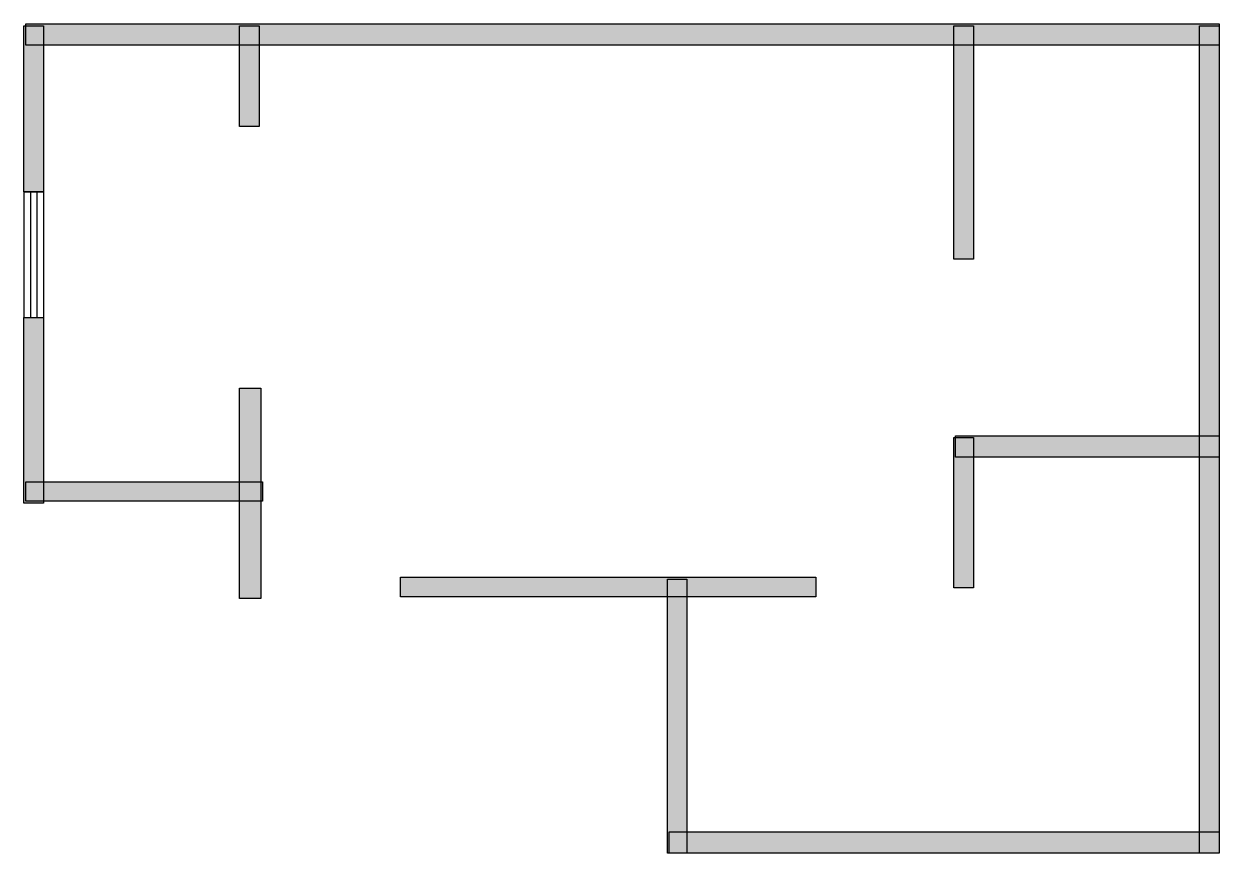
# Model space of a CAD drawing. Header units: centimetres. Extents: x 1 to 923, y 0 to 640.
import ezdxf

# ---------------------------------------------------------------- set-up
doc = ezdxf.new("R2010")
doc.units = ezdxf.units.CM
doc.layers.add('WALL', color=7, linetype='Continuous')
doc.layers.add('WINDOW', color=5, linetype='Continuous')

msp = doc.modelspace()

# ---------------------------------------------------------------- hatches: boundary and pattern name
at = {"layer": 'WALL'}
h = msp.add_hatch(color=256, dxfattribs=at)
h.dxf.hatch_style = 1
h.paths.add_polyline_path([(1.36, 638.18), (16.36, 638.18), (16.36, 510), (1.36, 510)])
h = msp.add_hatch(color=256, dxfattribs=at)
h.dxf.hatch_style = 1
h.paths.add_polyline_path([(2.73, 639.55), (923.18, 639.55), (923.18, 623.18), (2.73, 623.18)])
h = msp.add_hatch(color=256, dxfattribs=at)
h.dxf.hatch_style = 1
h.paths.add_polyline_path([(167.73, 638.18), (182.73, 638.18), (182.73, 560.45), (167.73, 560.45)])
h = msp.add_hatch(color=256, dxfattribs=at)
h.dxf.hatch_style = 1
h.paths.add_polyline_path([(718.64, 638.18), (733.64, 638.18), (733.64, 458.18), (718.64, 458.18)])
h = msp.add_hatch(color=256, dxfattribs=at)
h.dxf.hatch_style = 1
h.paths.add_polyline_path([(908.18, 638.18), (923.18, 638.18), (923.18, 0), (908.18, 0)])
h = msp.add_hatch(color=256, dxfattribs=at)
h.dxf.hatch_style = 1
h.paths.add_polyline_path([(1.36, 413.18), (16.36, 413.18), (16.36, 270), (1.36, 270)])
h = msp.add_hatch(color=256, dxfattribs=at)
h.dxf.hatch_style = 1
h.paths.add_polyline_path([(167.73, 358.64), (184.09, 358.64), (184.09, 196.36), (167.73, 196.36)])
h = msp.add_hatch(color=256, dxfattribs=at)
h.dxf.hatch_style = 1
h.paths.add_polyline_path([(718.64, 320.45), (733.64, 320.45), (733.64, 204.55), (718.64, 204.55)])
h = msp.add_hatch(color=256, dxfattribs=at)
h.dxf.hatch_style = 1
h.paths.add_polyline_path([(720, 321.82), (923.18, 321.82), (923.18, 305.45), (720, 305.45)])
h = msp.add_hatch(color=256, dxfattribs=at)
h.dxf.hatch_style = 1
h.paths.add_polyline_path([(2.73, 286.36), (185.45, 286.36), (185.45, 271.36), (2.73, 271.36)])
h = msp.add_hatch(color=256, dxfattribs=at)
h.dxf.hatch_style = 1
h.paths.add_polyline_path([(291.82, 212.73), (612.27, 212.73), (612.27, 197.73), (291.82, 197.73)])
h = msp.add_hatch(color=256, dxfattribs=at)
h.dxf.hatch_style = 1
h.paths.add_polyline_path([(497.73, 211.36), (512.73, 211.36), (512.73, 0), (497.73, 0)])
h = msp.add_hatch(color=256, dxfattribs=at)
h.dxf.hatch_style = 1
h.paths.add_polyline_path([(499.09, 16.36), (923.18, 16.36), (923.18, 0), (499.09, 0)])

# ---------------------------------------------------------------- linework, layer by layer
for points in [[(1.36, 638.18), (16.36, 638.18), (16.36, 510), (1.36, 510)], [(2.73, 639.55), (923.18, 639.55), (923.18, 623.18), (2.73, 623.18)], [(167.73, 638.18), (182.73, 638.18), (182.73, 560.45), (167.73, 560.45)], [(718.64, 638.18), (733.64, 638.18), (733.64, 458.18), (718.64, 458.18)], [(908.18, 638.18), (923.18, 638.18), (923.18, 0), (908.18, 0)], [(1.36, 413.18), (16.36, 413.18), (16.36, 270), (1.36, 270)], [(167.73, 358.64), (184.09, 358.64), (184.09, 196.36), (167.73, 196.36)], [(718.64, 320.45), (733.64, 320.45), (733.64, 204.55), (718.64, 204.55)], [(720, 321.82), (923.18, 321.82), (923.18, 305.45), (720, 305.45)], [(2.73, 286.36), (185.45, 286.36), (185.45, 271.36), (2.73, 271.36)], [(291.82, 212.73), (612.27, 212.73), (612.27, 197.73), (291.82, 197.73)], [(497.73, 211.36), (512.73, 211.36), (512.73, 0), (497.73, 0)], [(499.09, 16.36), (923.18, 16.36), (923.18, 0), (499.09, 0)]]:
    msp.add_lwpolyline(points, close=True, dxfattribs=at)
at = {"layer": 'WINDOW'}
for p, q in [((1.36, 510), (1.36, 413.18)), ((1.36, 510), (16.36, 510)), ((6.36, 510), (6.36, 413.18)), ((11.36, 510), (11.36, 413.18)), ((16.36, 510), (16.36, 413.18)), ((1.36, 413.18), (16.36, 413.18))]:
    msp.add_line(p, q, dxfattribs=at)

doc.saveas('drawing.dxf')
